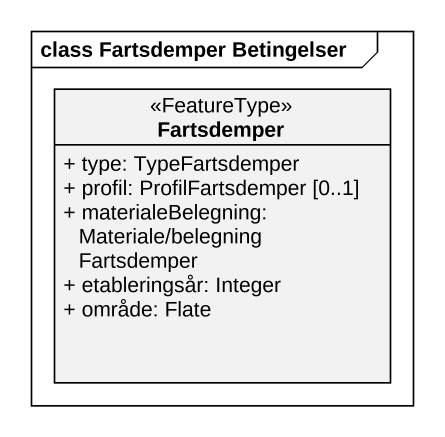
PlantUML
@startuml
mainframe class Fartsdemper Betingelser
hide circle
hide empty members
skinparam classAttributeIconSize 0
class Fartsdemper <<FeatureType>> {
  + type: TypeFartsdemper
  + profil: ProfilFartsdemper [0..1]
  + materialeBelegning: Materiale/belegningFartsdemper
  + etableringsår: Integer
  + område: Flate
}
@enduml
